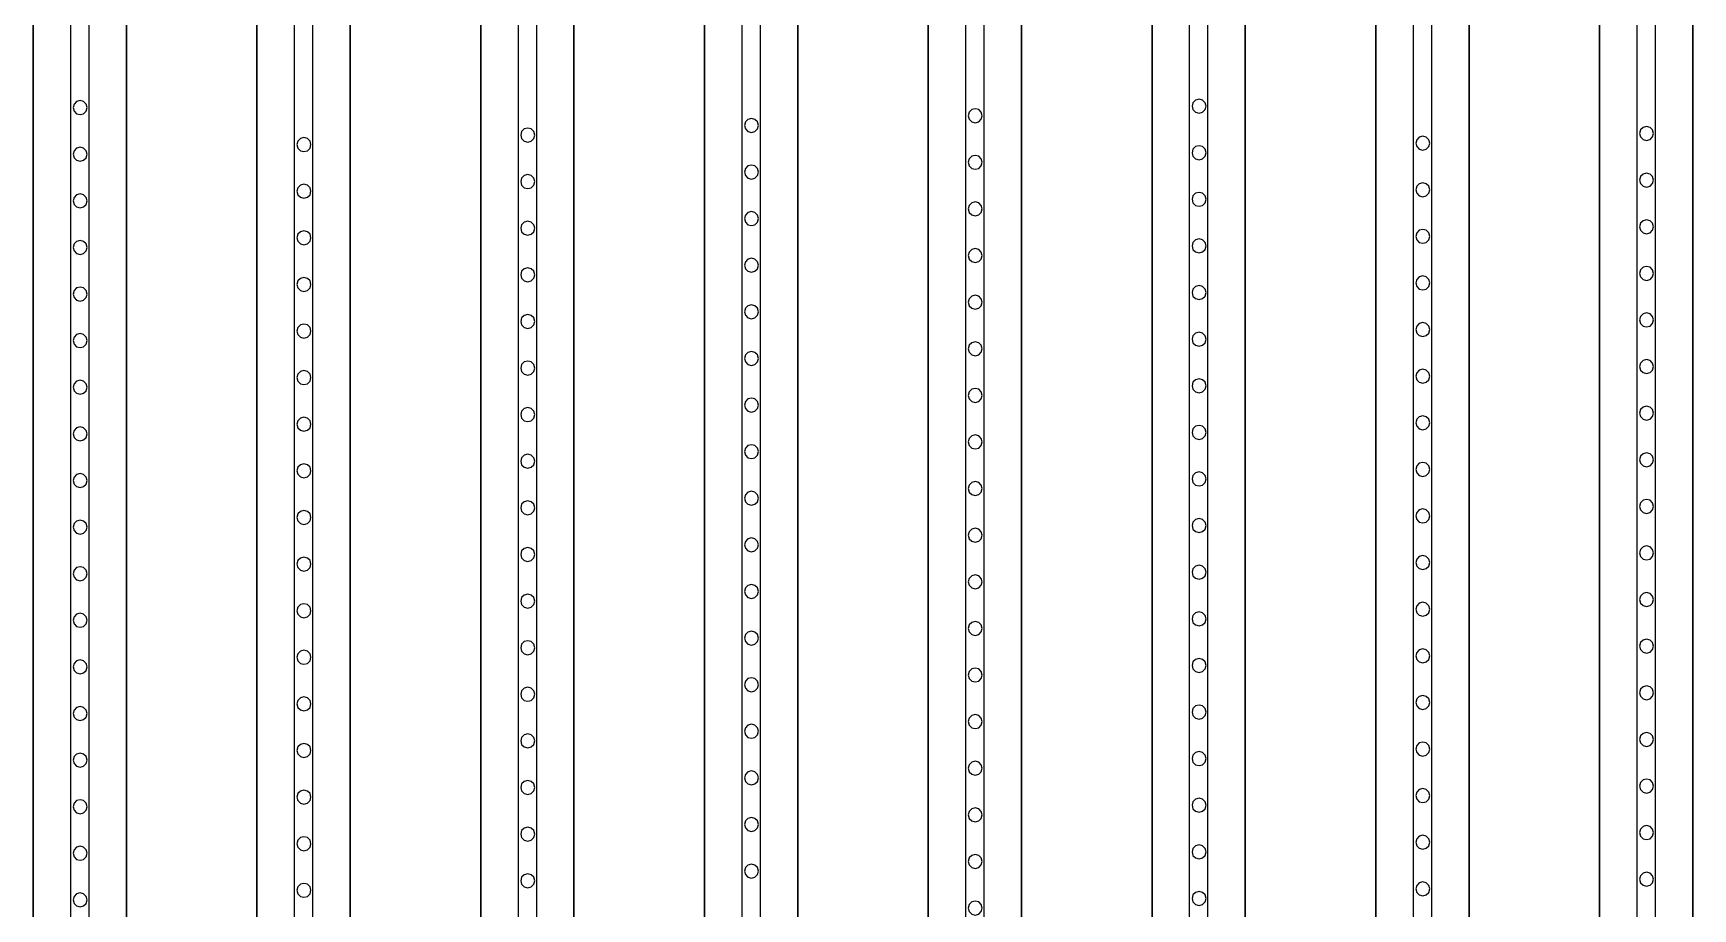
# Model space of a CAD drawing. Header units: metres. Extents: x -1550 to 1550, y -904 to 26100.
# Drawn here: x -766 to -588, y 6368.3 to 6462.2 of the extents above; entities that cross this region are included whole.
import ezdxf

# ---------------------------------------------------------------- set-up
doc = ezdxf.new("R2010")
doc.units = ezdxf.units.M
for name, color, linetype in [('Metal', 4, 'CONTINUOUS'), ('pattern_ionp', 7, 'CONTINUOUS'), ('Polyimide', 3, 'CONTINUOUS'), ('Polyimide_Negative', 5, 'CONTINUOUS')]:
    doc.layers.add(name, color=color, linetype=linetype)

msp = doc.modelspace()

# ---------------------------------------------------------------- linework, layer by layer
at = {"layer": 'Metal'}
for points in [[(-762, 11993.5), (-762, 6202.79)], [(-760, 6202.79), (-760, 11993.5)], [(-738, 11993.5), (-738, 5948.82)], [(-736, 5948.82), (-736, 11993.5)], [(-714, 11993.5), (-714, 5694.85)], [(-712, 5694.85), (-712, 11993.5)], [(-690, 11993.5), (-690, 5440.88)], [(-688, 5440.88), (-688, 11993.5)], [(-666, 11993.5), (-666, 5186.91)], [(-664, 5186.91), (-664, 11993.5)], [(-640, 4932.94), (-640, 11993.5), (-642, 11993.5), (-642, 11993.5), (-642, 4932.94)], [(-616, 4678.98), (-616, 11993.5), (-618, 11993.5), (-618, 11993.5), (-618, 4678.98)], [(-592, 4425.01), (-592, 11993.5), (-594, 11993.5), (-594, 11993.5), (-594, 4425.01)]]:
    msp.add_lwpolyline(points, dxfattribs=at)
at = {"layer": 'pattern_ionp'}
for points in [[(-760.21, 6454.23), (-760.31, 6454.6), (-760.59, 6454.88), (-760.96, 6454.98), (-761.34, 6454.88), (-761.61, 6454.6), (-761.71, 6454.23), (-761.61, 6453.85), (-761.34, 6453.58), (-760.96, 6453.48), (-760.59, 6453.58), (-760.31, 6453.85), (-760.21, 6454.23)], [(-640.21, 6454.39), (-640.31, 6454.76), (-640.59, 6455.04), (-640.96, 6455.14), (-641.34, 6455.04), (-641.61, 6454.76), (-641.71, 6454.39), (-641.61, 6454.01), (-641.34, 6453.74), (-640.96, 6453.64), (-640.59, 6453.74), (-640.31, 6454.01), (-640.21, 6454.39)], [(-688.21, 6452.32), (-688.31, 6452.7), (-688.59, 6452.97), (-688.96, 6453.07), (-689.34, 6452.97), (-689.61, 6452.7), (-689.71, 6452.32), (-689.61, 6451.95), (-689.34, 6451.67), (-688.96, 6451.57), (-688.59, 6451.67), (-688.31, 6451.95), (-688.21, 6452.32)], [(-664.21, 6453.36), (-664.31, 6453.73), (-664.59, 6454.01), (-664.96, 6454.11), (-665.34, 6454.01), (-665.61, 6453.73), (-665.71, 6453.36), (-665.61, 6452.98), (-665.34, 6452.71), (-664.96, 6452.61), (-664.59, 6452.71), (-664.31, 6452.98), (-664.21, 6453.36)], [(-736.21, 6450.26), (-736.31, 6450.64), (-736.59, 6450.91), (-736.96, 6451.01), (-737.34, 6450.91), (-737.61, 6450.64), (-737.71, 6450.26), (-737.61, 6449.89), (-737.34, 6449.61), (-736.96, 6449.51), (-736.59, 6449.61), (-736.31, 6449.89), (-736.21, 6450.26)], [(-712.21, 6451.29), (-712.31, 6451.67), (-712.59, 6451.94), (-712.96, 6452.04), (-713.34, 6451.94), (-713.61, 6451.67), (-713.71, 6451.29), (-713.61, 6450.92), (-713.34, 6450.64), (-712.96, 6450.54), (-712.59, 6450.64), (-712.31, 6450.92), (-712.21, 6451.29)], [(-616.21, 6450.42), (-616.31, 6450.79), (-616.59, 6451.07), (-616.96, 6451.17), (-617.34, 6451.07), (-617.61, 6450.79), (-617.71, 6450.42), (-617.61, 6450.04), (-617.34, 6449.77), (-616.96, 6449.67), (-616.59, 6449.77), (-616.31, 6450.04), (-616.21, 6450.42)], [(-592.21, 6451.45), (-592.31, 6451.83), (-592.59, 6452.1), (-592.96, 6452.2), (-593.34, 6452.1), (-593.61, 6451.83), (-593.71, 6451.45), (-593.61, 6451.08), (-593.34, 6450.8), (-592.96, 6450.7), (-592.59, 6450.8), (-592.31, 6451.08), (-592.21, 6451.45)], [(-760.21, 6449.23), (-760.31, 6449.6), (-760.59, 6449.88), (-760.96, 6449.98), (-761.34, 6449.88), (-761.61, 6449.6), (-761.71, 6449.23), (-761.61, 6448.85), (-761.34, 6448.58), (-760.96, 6448.48), (-760.59, 6448.58), (-760.31, 6448.85), (-760.21, 6449.23)], [(-664.21, 6448.36), (-664.31, 6448.73), (-664.59, 6449.01), (-664.96, 6449.11), (-665.34, 6449.01), (-665.61, 6448.73), (-665.71, 6448.36), (-665.61, 6447.98), (-665.34, 6447.71), (-664.96, 6447.61), (-664.59, 6447.71), (-664.31, 6447.98), (-664.21, 6448.36)], [(-640.21, 6449.39), (-640.31, 6449.76), (-640.59, 6450.04), (-640.96, 6450.14), (-641.34, 6450.04), (-641.61, 6449.76), (-641.71, 6449.39), (-641.61, 6449.01), (-641.34, 6448.74), (-640.96, 6448.64), (-640.59, 6448.74), (-640.31, 6449.01), (-640.21, 6449.39)], [(-688.21, 6447.32), (-688.31, 6447.7), (-688.59, 6447.97), (-688.96, 6448.07), (-689.34, 6447.97), (-689.61, 6447.7), (-689.71, 6447.32), (-689.61, 6446.95), (-689.34, 6446.67), (-688.96, 6446.57), (-688.59, 6446.67), (-688.31, 6446.95), (-688.21, 6447.32)], [(-592.21, 6446.45), (-592.31, 6446.83), (-592.59, 6447.1), (-592.96, 6447.2), (-593.34, 6447.1), (-593.61, 6446.83), (-593.71, 6446.45), (-593.61, 6446.08), (-593.34, 6445.8), (-592.96, 6445.7), (-592.59, 6445.8), (-592.31, 6446.08), (-592.21, 6446.45)], [(-736.21, 6445.26), (-736.31, 6445.64), (-736.59, 6445.91), (-736.96, 6446.01), (-737.34, 6445.91), (-737.61, 6445.64), (-737.71, 6445.26), (-737.61, 6444.89), (-737.34, 6444.61), (-736.96, 6444.51), (-736.59, 6444.61), (-736.31, 6444.89), (-736.21, 6445.26)], [(-712.21, 6446.29), (-712.31, 6446.67), (-712.59, 6446.94), (-712.96, 6447.04), (-713.34, 6446.94), (-713.61, 6446.67), (-713.71, 6446.29), (-713.61, 6445.92), (-713.34, 6445.64), (-712.96, 6445.54), (-712.59, 6445.64), (-712.31, 6445.92), (-712.21, 6446.29)], [(-616.21, 6445.42), (-616.31, 6445.79), (-616.59, 6446.07), (-616.96, 6446.17), (-617.34, 6446.07), (-617.61, 6445.79), (-617.71, 6445.42), (-617.61, 6445.04), (-617.34, 6444.77), (-616.96, 6444.67), (-616.59, 6444.77), (-616.31, 6445.04), (-616.21, 6445.42)], [(-760.21, 6444.23), (-760.31, 6444.6), (-760.59, 6444.88), (-760.96, 6444.98), (-761.34, 6444.88), (-761.61, 6444.6), (-761.71, 6444.23), (-761.61, 6443.85), (-761.34, 6443.58), (-760.96, 6443.48), (-760.59, 6443.58), (-760.31, 6443.85), (-760.21, 6444.23)], [(-664.21, 6443.36), (-664.31, 6443.73), (-664.59, 6444.01), (-664.96, 6444.11), (-665.34, 6444.01), (-665.61, 6443.73), (-665.71, 6443.36), (-665.61, 6442.98), (-665.34, 6442.71), (-664.96, 6442.61), (-664.59, 6442.71), (-664.31, 6442.98), (-664.21, 6443.36)], [(-640.21, 6444.39), (-640.31, 6444.76), (-640.59, 6445.04), (-640.96, 6445.14), (-641.34, 6445.04), (-641.61, 6444.76), (-641.71, 6444.39), (-641.61, 6444.01), (-641.34, 6443.74), (-640.96, 6443.64), (-640.59, 6443.74), (-640.31, 6444.01), (-640.21, 6444.39)], [(-712.21, 6441.29), (-712.31, 6441.67), (-712.59, 6441.94), (-712.96, 6442.04), (-713.34, 6441.94), (-713.61, 6441.67), (-713.71, 6441.29), (-713.61, 6440.92), (-713.34, 6440.64), (-712.96, 6440.54), (-712.59, 6440.64), (-712.31, 6440.92), (-712.21, 6441.29)], [(-688.21, 6442.32), (-688.31, 6442.7), (-688.59, 6442.97), (-688.96, 6443.07), (-689.34, 6442.97), (-689.61, 6442.7), (-689.71, 6442.32), (-689.61, 6441.95), (-689.34, 6441.67), (-688.96, 6441.57), (-688.59, 6441.67), (-688.31, 6441.95), (-688.21, 6442.32)], [(-592.21, 6441.45), (-592.31, 6441.83), (-592.59, 6442.1), (-592.96, 6442.2), (-593.34, 6442.1), (-593.61, 6441.83), (-593.71, 6441.45), (-593.61, 6441.08), (-593.34, 6440.8), (-592.96, 6440.7), (-592.59, 6440.8), (-592.31, 6441.08), (-592.21, 6441.45)], [(-736.21, 6440.26), (-736.31, 6440.64), (-736.59, 6440.91), (-736.96, 6441.01), (-737.34, 6440.91), (-737.61, 6440.64), (-737.71, 6440.26), (-737.61, 6439.89), (-737.34, 6439.61), (-736.96, 6439.51), (-736.59, 6439.61), (-736.31, 6439.89), (-736.21, 6440.26)], [(-640.21, 6439.39), (-640.31, 6439.76), (-640.59, 6440.04), (-640.96, 6440.14), (-641.34, 6440.04), (-641.61, 6439.76), (-641.71, 6439.39), (-641.61, 6439.01), (-641.34, 6438.74), (-640.96, 6438.64), (-640.59, 6438.74), (-640.31, 6439.01), (-640.21, 6439.39)], [(-616.21, 6440.42), (-616.31, 6440.79), (-616.59, 6441.07), (-616.96, 6441.17), (-617.34, 6441.07), (-617.61, 6440.79), (-617.71, 6440.42), (-617.61, 6440.04), (-617.34, 6439.77), (-616.96, 6439.67), (-616.59, 6439.77), (-616.31, 6440.04), (-616.21, 6440.42)], [(-760.21, 6439.23), (-760.31, 6439.6), (-760.59, 6439.88), (-760.96, 6439.98), (-761.34, 6439.88), (-761.61, 6439.6), (-761.71, 6439.23), (-761.61, 6438.85), (-761.34, 6438.58), (-760.96, 6438.48), (-760.59, 6438.58), (-760.31, 6438.85), (-760.21, 6439.23)], [(-664.21, 6438.36), (-664.31, 6438.73), (-664.59, 6439.01), (-664.96, 6439.11), (-665.34, 6439.01), (-665.61, 6438.73), (-665.71, 6438.36), (-665.61, 6437.98), (-665.34, 6437.71), (-664.96, 6437.61), (-664.59, 6437.71), (-664.31, 6437.98), (-664.21, 6438.36)], [(-712.21, 6436.29), (-712.31, 6436.67), (-712.59, 6436.94), (-712.96, 6437.04), (-713.34, 6436.94), (-713.61, 6436.67), (-713.71, 6436.29), (-713.61, 6435.92), (-713.34, 6435.64), (-712.96, 6435.54), (-712.59, 6435.64), (-712.31, 6435.92), (-712.21, 6436.29)], [(-688.21, 6437.32), (-688.31, 6437.7), (-688.59, 6437.97), (-688.96, 6438.07), (-689.34, 6437.97), (-689.61, 6437.7), (-689.71, 6437.32), (-689.61, 6436.95), (-689.34, 6436.67), (-688.96, 6436.57), (-688.59, 6436.67), (-688.31, 6436.95), (-688.21, 6437.32)], [(-592.21, 6436.45), (-592.31, 6436.83), (-592.59, 6437.1), (-592.96, 6437.2), (-593.34, 6437.1), (-593.61, 6436.83), (-593.71, 6436.45), (-593.61, 6436.08), (-593.34, 6435.8), (-592.96, 6435.7), (-592.59, 6435.8), (-592.31, 6436.08), (-592.21, 6436.45)], [(-760.21, 6434.23), (-760.31, 6434.6), (-760.59, 6434.88), (-760.96, 6434.98), (-761.34, 6434.88), (-761.61, 6434.6), (-761.71, 6434.23), (-761.61, 6433.85), (-761.34, 6433.58), (-760.96, 6433.48), (-760.59, 6433.58), (-760.31, 6433.85), (-760.21, 6434.23)], [(-736.21, 6435.26), (-736.31, 6435.64), (-736.59, 6435.91), (-736.96, 6436.01), (-737.34, 6435.91), (-737.61, 6435.64), (-737.71, 6435.26), (-737.61, 6434.89), (-737.34, 6434.61), (-736.96, 6434.51), (-736.59, 6434.61), (-736.31, 6434.89), (-736.21, 6435.26)], [(-640.21, 6434.39), (-640.31, 6434.76), (-640.59, 6435.04), (-640.96, 6435.14), (-641.34, 6435.04), (-641.61, 6434.76), (-641.71, 6434.39), (-641.61, 6434.01), (-641.34, 6433.74), (-640.96, 6433.64), (-640.59, 6433.74), (-640.31, 6434.01), (-640.21, 6434.39)], [(-616.21, 6435.42), (-616.31, 6435.79), (-616.59, 6436.07), (-616.96, 6436.17), (-617.34, 6436.07), (-617.61, 6435.79), (-617.71, 6435.42), (-617.61, 6435.04), (-617.34, 6434.77), (-616.96, 6434.67), (-616.59, 6434.77), (-616.31, 6435.04), (-616.21, 6435.42)], [(-688.21, 6432.32), (-688.31, 6432.7), (-688.59, 6432.97), (-688.96, 6433.07), (-689.34, 6432.97), (-689.61, 6432.7), (-689.71, 6432.32), (-689.61, 6431.95), (-689.34, 6431.67), (-688.96, 6431.57), (-688.59, 6431.67), (-688.31, 6431.95), (-688.21, 6432.32)], [(-664.21, 6433.36), (-664.31, 6433.73), (-664.59, 6434.01), (-664.96, 6434.11), (-665.34, 6434.01), (-665.61, 6433.73), (-665.71, 6433.36), (-665.61, 6432.98), (-665.34, 6432.71), (-664.96, 6432.61), (-664.59, 6432.71), (-664.31, 6432.98), (-664.21, 6433.36)], [(-712.21, 6431.29), (-712.31, 6431.67), (-712.59, 6431.94), (-712.96, 6432.04), (-713.34, 6431.94), (-713.61, 6431.67), (-713.71, 6431.29), (-713.61, 6430.92), (-713.34, 6430.64), (-712.96, 6430.54), (-712.59, 6430.64), (-712.31, 6430.92), (-712.21, 6431.29)], [(-616.21, 6430.42), (-616.31, 6430.79), (-616.59, 6431.07), (-616.96, 6431.17), (-617.34, 6431.07), (-617.61, 6430.79), (-617.71, 6430.42), (-617.61, 6430.04), (-617.34, 6429.77), (-616.96, 6429.67), (-616.59, 6429.77), (-616.31, 6430.04), (-616.21, 6430.42)], [(-592.21, 6431.45), (-592.31, 6431.83), (-592.59, 6432.1), (-592.96, 6432.2), (-593.34, 6432.1), (-593.61, 6431.83), (-593.71, 6431.45), (-593.61, 6431.08), (-593.34, 6430.8), (-592.96, 6430.7), (-592.59, 6430.8), (-592.31, 6431.08), (-592.21, 6431.45)], [(-760.21, 6429.23), (-760.31, 6429.6), (-760.59, 6429.88), (-760.96, 6429.98), (-761.34, 6429.88), (-761.61, 6429.6), (-761.71, 6429.23), (-761.61, 6428.85), (-761.34, 6428.58), (-760.96, 6428.48), (-760.59, 6428.58), (-760.31, 6428.85), (-760.21, 6429.23)], [(-736.21, 6430.26), (-736.31, 6430.64), (-736.59, 6430.91), (-736.96, 6431.01), (-737.34, 6430.91), (-737.61, 6430.64), (-737.71, 6430.26), (-737.61, 6429.89), (-737.34, 6429.61), (-736.96, 6429.51), (-736.59, 6429.61), (-736.31, 6429.89), (-736.21, 6430.26)], [(-640.21, 6429.39), (-640.31, 6429.76), (-640.59, 6430.04), (-640.96, 6430.14), (-641.34, 6430.04), (-641.61, 6429.76), (-641.71, 6429.39), (-641.61, 6429.01), (-641.34, 6428.74), (-640.96, 6428.64), (-640.59, 6428.74), (-640.31, 6429.01), (-640.21, 6429.39)], [(-688.21, 6427.32), (-688.31, 6427.7), (-688.59, 6427.97), (-688.96, 6428.07), (-689.34, 6427.97), (-689.61, 6427.7), (-689.71, 6427.32), (-689.61, 6426.95), (-689.34, 6426.67), (-688.96, 6426.57), (-688.59, 6426.67), (-688.31, 6426.95), (-688.21, 6427.32)], [(-664.21, 6428.36), (-664.31, 6428.73), (-664.59, 6429.01), (-664.96, 6429.11), (-665.34, 6429.01), (-665.61, 6428.73), (-665.71, 6428.36), (-665.61, 6427.98), (-665.34, 6427.71), (-664.96, 6427.61), (-664.59, 6427.71), (-664.31, 6427.98), (-664.21, 6428.36)], [(-736.21, 6425.26), (-736.31, 6425.64), (-736.59, 6425.91), (-736.96, 6426.01), (-737.34, 6425.91), (-737.61, 6425.64), (-737.71, 6425.26), (-737.61, 6424.89), (-737.34, 6424.61), (-736.96, 6424.51), (-736.59, 6424.61), (-736.31, 6424.89), (-736.21, 6425.26)], [(-712.21, 6426.29), (-712.31, 6426.67), (-712.59, 6426.94), (-712.96, 6427.04), (-713.34, 6426.94), (-713.61, 6426.67), (-713.71, 6426.29), (-713.61, 6425.92), (-713.34, 6425.64), (-712.96, 6425.54), (-712.59, 6425.64), (-712.31, 6425.92), (-712.21, 6426.29)], [(-616.21, 6425.42), (-616.31, 6425.79), (-616.59, 6426.07), (-616.96, 6426.17), (-617.34, 6426.07), (-617.61, 6425.79), (-617.71, 6425.42), (-617.61, 6425.04), (-617.34, 6424.77), (-616.96, 6424.67), (-616.59, 6424.77), (-616.31, 6425.04), (-616.21, 6425.42)], [(-592.21, 6426.45), (-592.31, 6426.83), (-592.59, 6427.1), (-592.96, 6427.2), (-593.34, 6427.1), (-593.61, 6426.83), (-593.71, 6426.45), (-593.61, 6426.08), (-593.34, 6425.8), (-592.96, 6425.7), (-592.59, 6425.8), (-592.31, 6426.08), (-592.21, 6426.45)], [(-760.21, 6424.23), (-760.31, 6424.6), (-760.59, 6424.88), (-760.96, 6424.98), (-761.34, 6424.88), (-761.61, 6424.6), (-761.71, 6424.23), (-761.61, 6423.85), (-761.34, 6423.58), (-760.96, 6423.48), (-760.59, 6423.58), (-760.31, 6423.85), (-760.21, 6424.23)], [(-664.21, 6423.36), (-664.31, 6423.73), (-664.59, 6424.01), (-664.96, 6424.11), (-665.34, 6424.01), (-665.61, 6423.73), (-665.71, 6423.36), (-665.61, 6422.98), (-665.34, 6422.71), (-664.96, 6422.61), (-664.59, 6422.71), (-664.31, 6422.98), (-664.21, 6423.36)], [(-640.21, 6424.39), (-640.31, 6424.76), (-640.59, 6425.04), (-640.96, 6425.14), (-641.34, 6425.04), (-641.61, 6424.76), (-641.71, 6424.39), (-641.61, 6424.01), (-641.34, 6423.74), (-640.96, 6423.64), (-640.59, 6423.74), (-640.31, 6424.01), (-640.21, 6424.39)], [(-688.21, 6422.32), (-688.31, 6422.7), (-688.59, 6422.97), (-688.96, 6423.07), (-689.34, 6422.97), (-689.61, 6422.7), (-689.71, 6422.32), (-689.61, 6421.95), (-689.34, 6421.67), (-688.96, 6421.57), (-688.59, 6421.67), (-688.31, 6421.95), (-688.21, 6422.32)], [(-736.21, 6420.26), (-736.31, 6420.64), (-736.59, 6420.91), (-736.96, 6421.01), (-737.34, 6420.91), (-737.61, 6420.64), (-737.71, 6420.26), (-737.61, 6419.89), (-737.34, 6419.61), (-736.96, 6419.51), (-736.59, 6419.61), (-736.31, 6419.89), (-736.21, 6420.26)], [(-712.21, 6421.29), (-712.31, 6421.67), (-712.59, 6421.94), (-712.96, 6422.04), (-713.34, 6421.94), (-713.61, 6421.67), (-713.71, 6421.29), (-713.61, 6420.92), (-713.34, 6420.64), (-712.96, 6420.54), (-712.59, 6420.64), (-712.31, 6420.92), (-712.21, 6421.29)], [(-616.21, 6420.42), (-616.31, 6420.79), (-616.59, 6421.07), (-616.96, 6421.17), (-617.34, 6421.07), (-617.61, 6420.79), (-617.71, 6420.42), (-617.61, 6420.04), (-617.34, 6419.77), (-616.96, 6419.67), (-616.59, 6419.77), (-616.31, 6420.04), (-616.21, 6420.42)], [(-592.21, 6421.45), (-592.31, 6421.83), (-592.59, 6422.1), (-592.96, 6422.2), (-593.34, 6422.1), (-593.61, 6421.83), (-593.71, 6421.45), (-593.61, 6421.08), (-593.34, 6420.8), (-592.96, 6420.7), (-592.59, 6420.8), (-592.31, 6421.08), (-592.21, 6421.45)], [(-760.21, 6419.23), (-760.31, 6419.6), (-760.59, 6419.88), (-760.96, 6419.98), (-761.34, 6419.88), (-761.61, 6419.6), (-761.71, 6419.23), (-761.61, 6418.85), (-761.34, 6418.58), (-760.96, 6418.48), (-760.59, 6418.58), (-760.31, 6418.85), (-760.21, 6419.23)], [(-664.21, 6418.36), (-664.31, 6418.73), (-664.59, 6419.01), (-664.96, 6419.11), (-665.34, 6419.01), (-665.61, 6418.73), (-665.71, 6418.36), (-665.61, 6417.98), (-665.34, 6417.71), (-664.96, 6417.61), (-664.59, 6417.71), (-664.31, 6417.98), (-664.21, 6418.36)], [(-640.21, 6419.39), (-640.31, 6419.76), (-640.59, 6420.04), (-640.96, 6420.14), (-641.34, 6420.04), (-641.61, 6419.76), (-641.71, 6419.39), (-641.61, 6419.01), (-641.34, 6418.74), (-640.96, 6418.64), (-640.59, 6418.74), (-640.31, 6419.01), (-640.21, 6419.39)], [(-712.21, 6416.29), (-712.31, 6416.67), (-712.59, 6416.94), (-712.96, 6417.04), (-713.34, 6416.94), (-713.61, 6416.67), (-713.71, 6416.29), (-713.61, 6415.92), (-713.34, 6415.64), (-712.96, 6415.54), (-712.59, 6415.64), (-712.31, 6415.92), (-712.21, 6416.29)], [(-688.21, 6417.32), (-688.31, 6417.7), (-688.59, 6417.97), (-688.96, 6418.07), (-689.34, 6417.97), (-689.61, 6417.7), (-689.71, 6417.32), (-689.61, 6416.95), (-689.34, 6416.67), (-688.96, 6416.57), (-688.59, 6416.67), (-688.31, 6416.95), (-688.21, 6417.32)], [(-592.21, 6416.45), (-592.31, 6416.83), (-592.59, 6417.1), (-592.96, 6417.2), (-593.34, 6417.1), (-593.61, 6416.83), (-593.71, 6416.45), (-593.61, 6416.08), (-593.34, 6415.8), (-592.96, 6415.7), (-592.59, 6415.8), (-592.31, 6416.08), (-592.21, 6416.45)], [(-736.21, 6415.26), (-736.31, 6415.64), (-736.59, 6415.91), (-736.96, 6416.01), (-737.34, 6415.91), (-737.61, 6415.64), (-737.71, 6415.26), (-737.61, 6414.89), (-737.34, 6414.61), (-736.96, 6414.51), (-736.59, 6414.61), (-736.31, 6414.89), (-736.21, 6415.26)], [(-640.21, 6414.39), (-640.31, 6414.76), (-640.59, 6415.04), (-640.96, 6415.14), (-641.34, 6415.04), (-641.61, 6414.76), (-641.71, 6414.39), (-641.61, 6414.01), (-641.34, 6413.74), (-640.96, 6413.64), (-640.59, 6413.74), (-640.31, 6414.01), (-640.21, 6414.39)], [(-616.21, 6415.42), (-616.31, 6415.79), (-616.59, 6416.07), (-616.96, 6416.17), (-617.34, 6416.07), (-617.61, 6415.79), (-617.71, 6415.42), (-617.61, 6415.04), (-617.34, 6414.77), (-616.96, 6414.67), (-616.59, 6414.77), (-616.31, 6415.04), (-616.21, 6415.42)], [(-760.21, 6414.23), (-760.31, 6414.6), (-760.59, 6414.88), (-760.96, 6414.98), (-761.34, 6414.88), (-761.61, 6414.6), (-761.71, 6414.23), (-761.61, 6413.85), (-761.34, 6413.58), (-760.96, 6413.48), (-760.59, 6413.58), (-760.31, 6413.85), (-760.21, 6414.23)], [(-664.21, 6413.36), (-664.31, 6413.73), (-664.59, 6414.01), (-664.96, 6414.11), (-665.34, 6414.01), (-665.61, 6413.73), (-665.71, 6413.36), (-665.61, 6412.98), (-665.34, 6412.71), (-664.96, 6412.61), (-664.59, 6412.71), (-664.31, 6412.98), (-664.21, 6413.36)], [(-712.21, 6411.29), (-712.31, 6411.67), (-712.59, 6411.94), (-712.96, 6412.04), (-713.34, 6411.94), (-713.61, 6411.67), (-713.71, 6411.29), (-713.61, 6410.92), (-713.34, 6410.64), (-712.96, 6410.54), (-712.59, 6410.64), (-712.31, 6410.92), (-712.21, 6411.29)], [(-688.21, 6412.32), (-688.31, 6412.7), (-688.59, 6412.97), (-688.96, 6413.07), (-689.34, 6412.97), (-689.61, 6412.7), (-689.71, 6412.32), (-689.61, 6411.95), (-689.34, 6411.67), (-688.96, 6411.57), (-688.59, 6411.67), (-688.31, 6411.95), (-688.21, 6412.32)], [(-592.21, 6411.45), (-592.31, 6411.83), (-592.59, 6412.1), (-592.96, 6412.2), (-593.34, 6412.1), (-593.61, 6411.83), (-593.71, 6411.45), (-593.61, 6411.08), (-593.34, 6410.8), (-592.96, 6410.7), (-592.59, 6410.8), (-592.31, 6411.08), (-592.21, 6411.45)], [(-760.21, 6409.23), (-760.31, 6409.6), (-760.59, 6409.88), (-760.96, 6409.98), (-761.34, 6409.88), (-761.61, 6409.6), (-761.71, 6409.23), (-761.61, 6408.85), (-761.34, 6408.58), (-760.96, 6408.48), (-760.59, 6408.58), (-760.31, 6408.85), (-760.21, 6409.23)], [(-736.21, 6410.26), (-736.31, 6410.64), (-736.59, 6410.91), (-736.96, 6411.01), (-737.34, 6410.91), (-737.61, 6410.64), (-737.71, 6410.26), (-737.61, 6409.89), (-737.34, 6409.61), (-736.96, 6409.51), (-736.59, 6409.61), (-736.31, 6409.89), (-736.21, 6410.26)], [(-640.21, 6409.39), (-640.31, 6409.76), (-640.59, 6410.04), (-640.96, 6410.14), (-641.34, 6410.04), (-641.61, 6409.76), (-641.71, 6409.39), (-641.61, 6409.01), (-641.34, 6408.74), (-640.96, 6408.64), (-640.59, 6408.74), (-640.31, 6409.01), (-640.21, 6409.39)], [(-616.21, 6410.42), (-616.31, 6410.79), (-616.59, 6411.07), (-616.96, 6411.17), (-617.34, 6411.07), (-617.61, 6410.79), (-617.71, 6410.42), (-617.61, 6410.04), (-617.34, 6409.77), (-616.96, 6409.67), (-616.59, 6409.77), (-616.31, 6410.04), (-616.21, 6410.42)], [(-688.21, 6407.32), (-688.31, 6407.7), (-688.59, 6407.97), (-688.96, 6408.07), (-689.34, 6407.97), (-689.61, 6407.7), (-689.71, 6407.32), (-689.61, 6406.95), (-689.34, 6406.67), (-688.96, 6406.57), (-688.59, 6406.67), (-688.31, 6406.95), (-688.21, 6407.32)], [(-664.21, 6408.36), (-664.31, 6408.73), (-664.59, 6409.01), (-664.96, 6409.11), (-665.34, 6409.01), (-665.61, 6408.73), (-665.71, 6408.36), (-665.61, 6407.98), (-665.34, 6407.71), (-664.96, 6407.61), (-664.59, 6407.71), (-664.31, 6407.98), (-664.21, 6408.36)], [(-712.21, 6406.29), (-712.31, 6406.67), (-712.59, 6406.94), (-712.96, 6407.04), (-713.34, 6406.94), (-713.61, 6406.67), (-713.71, 6406.29), (-713.61, 6405.92), (-713.34, 6405.64), (-712.96, 6405.54), (-712.59, 6405.64), (-712.31, 6405.92), (-712.21, 6406.29)], [(-592.21, 6406.45), (-592.31, 6406.83), (-592.59, 6407.1), (-592.96, 6407.2), (-593.34, 6407.1), (-593.61, 6406.83), (-593.71, 6406.45), (-593.61, 6406.08), (-593.34, 6405.8), (-592.96, 6405.7), (-592.59, 6405.8), (-592.31, 6406.08), (-592.21, 6406.45)], [(-760.21, 6404.23), (-760.31, 6404.6), (-760.59, 6404.88), (-760.96, 6404.98), (-761.34, 6404.88), (-761.61, 6404.6), (-761.71, 6404.23), (-761.61, 6403.85), (-761.34, 6403.58), (-760.96, 6403.48), (-760.59, 6403.58), (-760.31, 6403.85), (-760.21, 6404.23)], [(-736.21, 6405.26), (-736.31, 6405.64), (-736.59, 6405.91), (-736.96, 6406.01), (-737.34, 6405.91), (-737.61, 6405.64), (-737.71, 6405.26), (-737.61, 6404.89), (-737.34, 6404.61), (-736.96, 6404.51), (-736.59, 6404.61), (-736.31, 6404.89), (-736.21, 6405.26)], [(-640.21, 6404.39), (-640.31, 6404.76), (-640.59, 6405.04), (-640.96, 6405.14), (-641.34, 6405.04), (-641.61, 6404.76), (-641.71, 6404.39), (-641.61, 6404.01), (-641.34, 6403.74), (-640.96, 6403.64), (-640.59, 6403.74), (-640.31, 6404.01), (-640.21, 6404.39)], [(-616.21, 6405.42), (-616.31, 6405.79), (-616.59, 6406.07), (-616.96, 6406.17), (-617.34, 6406.07), (-617.61, 6405.79), (-617.71, 6405.42), (-617.61, 6405.04), (-617.34, 6404.77), (-616.96, 6404.67), (-616.59, 6404.77), (-616.31, 6405.04), (-616.21, 6405.42)], [(-688.21, 6402.32), (-688.31, 6402.7), (-688.59, 6402.97), (-688.96, 6403.07), (-689.34, 6402.97), (-689.61, 6402.7), (-689.71, 6402.32), (-689.61, 6401.95), (-689.34, 6401.67), (-688.96, 6401.57), (-688.59, 6401.67), (-688.31, 6401.95), (-688.21, 6402.32)], [(-664.21, 6403.36), (-664.31, 6403.73), (-664.59, 6404.01), (-664.96, 6404.11), (-665.34, 6404.01), (-665.61, 6403.73), (-665.71, 6403.36), (-665.61, 6402.98), (-665.34, 6402.71), (-664.96, 6402.61), (-664.59, 6402.71), (-664.31, 6402.98), (-664.21, 6403.36)], [(-736.21, 6400.26), (-736.31, 6400.64), (-736.59, 6400.91), (-736.96, 6401.01), (-737.34, 6400.91), (-737.61, 6400.64), (-737.71, 6400.26), (-737.61, 6399.89), (-737.34, 6399.61), (-736.96, 6399.51), (-736.59, 6399.61), (-736.31, 6399.89), (-736.21, 6400.26)], [(-712.21, 6401.29), (-712.31, 6401.67), (-712.59, 6401.94), (-712.96, 6402.04), (-713.34, 6401.94), (-713.61, 6401.67), (-713.71, 6401.29), (-713.61, 6400.92), (-713.34, 6400.64), (-712.96, 6400.54), (-712.59, 6400.64), (-712.31, 6400.92), (-712.21, 6401.29)], [(-616.21, 6400.42), (-616.31, 6400.79), (-616.59, 6401.07), (-616.96, 6401.17), (-617.34, 6401.07), (-617.61, 6400.79), (-617.71, 6400.42), (-617.61, 6400.04), (-617.34, 6399.77), (-616.96, 6399.67), (-616.59, 6399.77), (-616.31, 6400.04), (-616.21, 6400.42)], [(-592.21, 6401.45), (-592.31, 6401.83), (-592.59, 6402.1), (-592.96, 6402.2), (-593.34, 6402.1), (-593.61, 6401.83), (-593.71, 6401.45), (-593.61, 6401.08), (-593.34, 6400.8), (-592.96, 6400.7), (-592.59, 6400.8), (-592.31, 6401.08), (-592.21, 6401.45)], [(-760.21, 6399.23), (-760.31, 6399.6), (-760.59, 6399.88), (-760.96, 6399.98), (-761.34, 6399.88), (-761.61, 6399.6), (-761.71, 6399.23), (-761.61, 6398.85), (-761.34, 6398.58), (-760.96, 6398.48), (-760.59, 6398.58), (-760.31, 6398.85), (-760.21, 6399.23)], [(-664.21, 6398.36), (-664.31, 6398.73), (-664.59, 6399.01), (-664.96, 6399.11), (-665.34, 6399.01), (-665.61, 6398.73), (-665.71, 6398.36), (-665.61, 6397.98), (-665.34, 6397.71), (-664.96, 6397.61), (-664.59, 6397.71), (-664.31, 6397.98), (-664.21, 6398.36)], [(-640.21, 6399.39), (-640.31, 6399.76), (-640.59, 6400.04), (-640.96, 6400.14), (-641.34, 6400.04), (-641.61, 6399.76), (-641.71, 6399.39), (-641.61, 6399.01), (-641.34, 6398.74), (-640.96, 6398.64), (-640.59, 6398.74), (-640.31, 6399.01), (-640.21, 6399.39)], [(-688.21, 6397.32), (-688.31, 6397.7), (-688.59, 6397.97), (-688.96, 6398.07), (-689.34, 6397.97), (-689.61, 6397.7), (-689.71, 6397.32), (-689.61, 6396.95), (-689.34, 6396.67), (-688.96, 6396.57), (-688.59, 6396.67), (-688.31, 6396.95), (-688.21, 6397.32)], [(-736.21, 6395.26), (-736.31, 6395.64), (-736.59, 6395.91), (-736.96, 6396.01), (-737.34, 6395.91), (-737.61, 6395.64), (-737.71, 6395.26), (-737.61, 6394.89), (-737.34, 6394.61), (-736.96, 6394.51), (-736.59, 6394.61), (-736.31, 6394.89), (-736.21, 6395.26)], [(-712.21, 6396.29), (-712.31, 6396.67), (-712.59, 6396.94), (-712.96, 6397.04), (-713.34, 6396.94), (-713.61, 6396.67), (-713.71, 6396.29), (-713.61, 6395.92), (-713.34, 6395.64), (-712.96, 6395.54), (-712.59, 6395.64), (-712.31, 6395.92), (-712.21, 6396.29)], [(-616.21, 6395.42), (-616.31, 6395.79), (-616.59, 6396.07), (-616.96, 6396.17), (-617.34, 6396.07), (-617.61, 6395.79), (-617.71, 6395.42), (-617.61, 6395.04), (-617.34, 6394.77), (-616.96, 6394.67), (-616.59, 6394.77), (-616.31, 6395.04), (-616.21, 6395.42)], [(-592.21, 6396.45), (-592.31, 6396.83), (-592.59, 6397.1), (-592.96, 6397.2), (-593.34, 6397.1), (-593.61, 6396.83), (-593.71, 6396.45), (-593.61, 6396.08), (-593.34, 6395.8), (-592.96, 6395.7), (-592.59, 6395.8), (-592.31, 6396.08), (-592.21, 6396.45)], [(-760.21, 6394.23), (-760.31, 6394.6), (-760.59, 6394.88), (-760.96, 6394.98), (-761.34, 6394.88), (-761.61, 6394.6), (-761.71, 6394.23), (-761.61, 6393.85), (-761.34, 6393.58), (-760.96, 6393.48), (-760.59, 6393.58), (-760.31, 6393.85), (-760.21, 6394.23)], [(-664.21, 6393.36), (-664.31, 6393.73), (-664.59, 6394.01), (-664.96, 6394.11), (-665.34, 6394.01), (-665.61, 6393.73), (-665.71, 6393.36), (-665.61, 6392.98), (-665.34, 6392.71), (-664.96, 6392.61), (-664.59, 6392.71), (-664.31, 6392.98), (-664.21, 6393.36)], [(-640.21, 6394.39), (-640.31, 6394.76), (-640.59, 6395.04), (-640.96, 6395.14), (-641.34, 6395.04), (-641.61, 6394.76), (-641.71, 6394.39), (-641.61, 6394.01), (-641.34, 6393.74), (-640.96, 6393.64), (-640.59, 6393.74), (-640.31, 6394.01), (-640.21, 6394.39)], [(-712.21, 6391.29), (-712.31, 6391.67), (-712.59, 6391.94), (-712.96, 6392.04), (-713.34, 6391.94), (-713.61, 6391.67), (-713.71, 6391.29), (-713.61, 6390.92), (-713.34, 6390.64), (-712.96, 6390.54), (-712.59, 6390.64), (-712.31, 6390.92), (-712.21, 6391.29)], [(-688.21, 6392.32), (-688.31, 6392.7), (-688.59, 6392.97), (-688.96, 6393.07), (-689.34, 6392.97), (-689.61, 6392.7), (-689.71, 6392.32), (-689.61, 6391.95), (-689.34, 6391.67), (-688.96, 6391.57), (-688.59, 6391.67), (-688.31, 6391.95), (-688.21, 6392.32)], [(-592.21, 6391.45), (-592.31, 6391.83), (-592.59, 6392.1), (-592.96, 6392.2), (-593.34, 6392.1), (-593.61, 6391.83), (-593.71, 6391.45), (-593.61, 6391.08), (-593.34, 6390.8), (-592.96, 6390.7), (-592.59, 6390.8), (-592.31, 6391.08), (-592.21, 6391.45)], [(-736.21, 6390.26), (-736.31, 6390.64), (-736.59, 6390.91), (-736.96, 6391.01), (-737.34, 6390.91), (-737.61, 6390.64), (-737.71, 6390.26), (-737.61, 6389.89), (-737.34, 6389.61), (-736.96, 6389.51), (-736.59, 6389.61), (-736.31, 6389.89), (-736.21, 6390.26)], [(-616.21, 6390.42), (-616.31, 6390.79), (-616.59, 6391.07), (-616.96, 6391.17), (-617.34, 6391.07), (-617.61, 6390.79), (-617.71, 6390.42), (-617.61, 6390.04), (-617.34, 6389.77), (-616.96, 6389.67), (-616.59, 6389.77), (-616.31, 6390.04), (-616.21, 6390.42)], [(-760.21, 6389.23), (-760.31, 6389.6), (-760.59, 6389.88), (-760.96, 6389.98), (-761.34, 6389.88), (-761.61, 6389.6), (-761.71, 6389.23), (-761.61, 6388.85), (-761.34, 6388.58), (-760.96, 6388.48), (-760.59, 6388.58), (-760.31, 6388.85), (-760.21, 6389.23)], [(-664.21, 6388.36), (-664.31, 6388.73), (-664.59, 6389.01), (-664.96, 6389.11), (-665.34, 6389.01), (-665.61, 6388.73), (-665.71, 6388.36), (-665.61, 6387.98), (-665.34, 6387.71), (-664.96, 6387.61), (-664.59, 6387.71), (-664.31, 6387.98), (-664.21, 6388.36)], [(-640.21, 6389.39), (-640.31, 6389.76), (-640.59, 6390.04), (-640.96, 6390.14), (-641.34, 6390.04), (-641.61, 6389.76), (-641.71, 6389.39), (-641.61, 6389.01), (-641.34, 6388.74), (-640.96, 6388.64), (-640.59, 6388.74), (-640.31, 6389.01), (-640.21, 6389.39)], [(-712.21, 6386.29), (-712.31, 6386.67), (-712.59, 6386.94), (-712.96, 6387.04), (-713.34, 6386.94), (-713.61, 6386.67), (-713.71, 6386.29), (-713.61, 6385.92), (-713.34, 6385.64), (-712.96, 6385.54), (-712.59, 6385.64), (-712.31, 6385.92), (-712.21, 6386.29)], [(-688.21, 6387.32), (-688.31, 6387.7), (-688.59, 6387.97), (-688.96, 6388.07), (-689.34, 6387.97), (-689.61, 6387.7), (-689.71, 6387.32), (-689.61, 6386.95), (-689.34, 6386.67), (-688.96, 6386.57), (-688.59, 6386.67), (-688.31, 6386.95), (-688.21, 6387.32)], [(-592.21, 6386.45), (-592.31, 6386.83), (-592.59, 6387.1), (-592.96, 6387.2), (-593.34, 6387.1), (-593.61, 6386.83), (-593.71, 6386.45), (-593.61, 6386.08), (-593.34, 6385.8), (-592.96, 6385.7), (-592.59, 6385.8), (-592.31, 6386.08), (-592.21, 6386.45)], [(-760.21, 6384.23), (-760.31, 6384.6), (-760.59, 6384.88), (-760.96, 6384.98), (-761.34, 6384.88), (-761.61, 6384.6), (-761.71, 6384.23), (-761.61, 6383.85), (-761.34, 6383.58), (-760.96, 6383.48), (-760.59, 6383.58), (-760.31, 6383.85), (-760.21, 6384.23)], [(-736.21, 6385.26), (-736.31, 6385.64), (-736.59, 6385.91), (-736.96, 6386.01), (-737.34, 6385.91), (-737.61, 6385.64), (-737.71, 6385.26), (-737.61, 6384.89), (-737.34, 6384.61), (-736.96, 6384.51), (-736.59, 6384.61), (-736.31, 6384.89), (-736.21, 6385.26)], [(-640.21, 6384.39), (-640.31, 6384.76), (-640.59, 6385.04), (-640.96, 6385.14), (-641.34, 6385.04), (-641.61, 6384.76), (-641.71, 6384.39), (-641.61, 6384.01), (-641.34, 6383.74), (-640.96, 6383.64), (-640.59, 6383.74), (-640.31, 6384.01), (-640.21, 6384.39)], [(-616.21, 6385.42), (-616.31, 6385.79), (-616.59, 6386.07), (-616.96, 6386.17), (-617.34, 6386.07), (-617.61, 6385.79), (-617.71, 6385.42), (-617.61, 6385.04), (-617.34, 6384.77), (-616.96, 6384.67), (-616.59, 6384.77), (-616.31, 6385.04), (-616.21, 6385.42)], [(-664.21, 6383.36), (-664.31, 6383.73), (-664.59, 6384.01), (-664.96, 6384.11), (-665.34, 6384.01), (-665.61, 6383.73), (-665.71, 6383.36), (-665.61, 6382.98), (-665.34, 6382.71), (-664.96, 6382.61), (-664.59, 6382.71), (-664.31, 6382.98), (-664.21, 6383.36)], [(-712.21, 6381.29), (-712.31, 6381.67), (-712.59, 6381.94), (-712.96, 6382.04), (-713.34, 6381.94), (-713.61, 6381.67), (-713.71, 6381.29), (-713.61, 6380.92), (-713.34, 6380.64), (-712.96, 6380.54), (-712.59, 6380.64), (-712.31, 6380.92), (-712.21, 6381.29)], [(-688.21, 6382.32), (-688.31, 6382.7), (-688.59, 6382.97), (-688.96, 6383.07), (-689.34, 6382.97), (-689.61, 6382.7), (-689.71, 6382.32), (-689.61, 6381.95), (-689.34, 6381.67), (-688.96, 6381.57), (-688.59, 6381.67), (-688.31, 6381.95), (-688.21, 6382.32)], [(-592.21, 6381.45), (-592.31, 6381.83), (-592.59, 6382.1), (-592.96, 6382.2), (-593.34, 6382.1), (-593.61, 6381.83), (-593.71, 6381.45), (-593.61, 6381.08), (-593.34, 6380.8), (-592.96, 6380.7), (-592.59, 6380.8), (-592.31, 6381.08), (-592.21, 6381.45)], [(-760.21, 6379.23), (-760.31, 6379.6), (-760.59, 6379.88), (-760.96, 6379.98), (-761.34, 6379.88), (-761.61, 6379.6), (-761.71, 6379.23), (-761.61, 6378.85), (-761.34, 6378.58), (-760.96, 6378.48), (-760.59, 6378.58), (-760.31, 6378.85), (-760.21, 6379.23)], [(-736.21, 6380.26), (-736.31, 6380.64), (-736.59, 6380.91), (-736.96, 6381.01), (-737.34, 6380.91), (-737.61, 6380.64), (-737.71, 6380.26), (-737.61, 6379.89), (-737.34, 6379.61), (-736.96, 6379.51), (-736.59, 6379.61), (-736.31, 6379.89), (-736.21, 6380.26)], [(-640.21, 6379.39), (-640.31, 6379.76), (-640.59, 6380.04), (-640.96, 6380.14), (-641.34, 6380.04), (-641.61, 6379.76), (-641.71, 6379.39), (-641.61, 6379.01), (-641.34, 6378.74), (-640.96, 6378.64), (-640.59, 6378.74), (-640.31, 6379.01), (-640.21, 6379.39)], [(-616.21, 6380.42), (-616.31, 6380.79), (-616.59, 6381.07), (-616.96, 6381.17), (-617.34, 6381.07), (-617.61, 6380.79), (-617.71, 6380.42), (-617.61, 6380.04), (-617.34, 6379.77), (-616.96, 6379.67), (-616.59, 6379.77), (-616.31, 6380.04), (-616.21, 6380.42)], [(-688.21, 6377.32), (-688.31, 6377.7), (-688.59, 6377.97), (-688.96, 6378.07), (-689.34, 6377.97), (-689.61, 6377.7), (-689.71, 6377.32), (-689.61, 6376.95), (-689.34, 6376.67), (-688.96, 6376.57), (-688.59, 6376.67), (-688.31, 6376.95), (-688.21, 6377.32)], [(-664.21, 6378.36), (-664.31, 6378.73), (-664.59, 6379.01), (-664.96, 6379.11), (-665.34, 6379.01), (-665.61, 6378.73), (-665.71, 6378.36), (-665.61, 6377.98), (-665.34, 6377.71), (-664.96, 6377.61), (-664.59, 6377.71), (-664.31, 6377.98), (-664.21, 6378.36)], [(-736.21, 6375.26), (-736.31, 6375.64), (-736.59, 6375.91), (-736.96, 6376.01), (-737.34, 6375.91), (-737.61, 6375.64), (-737.71, 6375.26), (-737.61, 6374.89), (-737.34, 6374.61), (-736.96, 6374.51), (-736.59, 6374.61), (-736.31, 6374.89), (-736.21, 6375.26)], [(-712.21, 6376.29), (-712.31, 6376.67), (-712.59, 6376.94), (-712.96, 6377.04), (-713.34, 6376.94), (-713.61, 6376.67), (-713.71, 6376.29), (-713.61, 6375.92), (-713.34, 6375.64), (-712.96, 6375.54), (-712.59, 6375.64), (-712.31, 6375.92), (-712.21, 6376.29)], [(-616.21, 6375.42), (-616.31, 6375.79), (-616.59, 6376.07), (-616.96, 6376.17), (-617.34, 6376.07), (-617.61, 6375.79), (-617.71, 6375.42), (-617.61, 6375.04), (-617.34, 6374.77), (-616.96, 6374.67), (-616.59, 6374.77), (-616.31, 6375.04), (-616.21, 6375.42)], [(-592.21, 6376.45), (-592.31, 6376.83), (-592.59, 6377.1), (-592.96, 6377.2), (-593.34, 6377.1), (-593.61, 6376.83), (-593.71, 6376.45), (-593.61, 6376.08), (-593.34, 6375.8), (-592.96, 6375.7), (-592.59, 6375.8), (-592.31, 6376.08), (-592.21, 6376.45)], [(-760.21, 6374.23), (-760.31, 6374.6), (-760.59, 6374.88), (-760.96, 6374.98), (-761.34, 6374.88), (-761.61, 6374.6), (-761.71, 6374.23), (-761.61, 6373.85), (-761.34, 6373.58), (-760.96, 6373.48), (-760.59, 6373.58), (-760.31, 6373.85), (-760.21, 6374.23)], [(-640.21, 6374.39), (-640.31, 6374.76), (-640.59, 6375.04), (-640.96, 6375.14), (-641.34, 6375.04), (-641.61, 6374.76), (-641.71, 6374.39), (-641.61, 6374.01), (-641.34, 6373.74), (-640.96, 6373.64), (-640.59, 6373.74), (-640.31, 6374.01), (-640.21, 6374.39)], [(-688.21, 6372.32), (-688.31, 6372.7), (-688.59, 6372.97), (-688.96, 6373.07), (-689.34, 6372.97), (-689.61, 6372.7), (-689.71, 6372.32), (-689.61, 6371.95), (-689.34, 6371.67), (-688.96, 6371.57), (-688.59, 6371.67), (-688.31, 6371.95), (-688.21, 6372.32)], [(-664.21, 6373.36), (-664.31, 6373.73), (-664.59, 6374.01), (-664.96, 6374.11), (-665.34, 6374.01), (-665.61, 6373.73), (-665.71, 6373.36), (-665.61, 6372.98), (-665.34, 6372.71), (-664.96, 6372.61), (-664.59, 6372.71), (-664.31, 6372.98), (-664.21, 6373.36)], [(-736.21, 6370.26), (-736.31, 6370.64), (-736.59, 6370.91), (-736.96, 6371.01), (-737.34, 6370.91), (-737.61, 6370.64), (-737.71, 6370.26), (-737.61, 6369.89), (-737.34, 6369.61), (-736.96, 6369.51), (-736.59, 6369.61), (-736.31, 6369.89), (-736.21, 6370.26)], [(-712.21, 6371.29), (-712.31, 6371.67), (-712.59, 6371.94), (-712.96, 6372.04), (-713.34, 6371.94), (-713.61, 6371.67), (-713.71, 6371.29), (-713.61, 6370.92), (-713.34, 6370.64), (-712.96, 6370.54), (-712.59, 6370.64), (-712.31, 6370.92), (-712.21, 6371.29)], [(-616.21, 6370.42), (-616.31, 6370.79), (-616.59, 6371.07), (-616.96, 6371.17), (-617.34, 6371.07), (-617.61, 6370.79), (-617.71, 6370.42), (-617.61, 6370.04), (-617.34, 6369.77), (-616.96, 6369.67), (-616.59, 6369.77), (-616.31, 6370.04), (-616.21, 6370.42)], [(-592.21, 6371.45), (-592.31, 6371.83), (-592.59, 6372.1), (-592.96, 6372.2), (-593.34, 6372.1), (-593.61, 6371.83), (-593.71, 6371.45), (-593.61, 6371.08), (-593.34, 6370.8), (-592.96, 6370.7), (-592.59, 6370.8), (-592.31, 6371.08), (-592.21, 6371.45)], [(-760.21, 6369.23), (-760.31, 6369.6), (-760.59, 6369.88), (-760.96, 6369.98), (-761.34, 6369.88), (-761.61, 6369.6), (-761.71, 6369.23), (-761.61, 6368.85), (-761.34, 6368.58), (-760.96, 6368.48), (-760.59, 6368.58), (-760.31, 6368.85), (-760.21, 6369.23)], [(-664.21, 6368.36), (-664.31, 6368.73), (-664.59, 6369.01), (-664.96, 6369.11), (-665.34, 6369.01), (-665.61, 6368.73), (-665.71, 6368.36), (-665.61, 6367.98), (-665.34, 6367.71), (-664.96, 6367.61), (-664.59, 6367.71), (-664.31, 6367.98), (-664.21, 6368.36)], [(-640.21, 6369.39), (-640.31, 6369.76), (-640.59, 6370.04), (-640.96, 6370.14), (-641.34, 6370.04), (-641.61, 6369.76), (-641.71, 6369.39), (-641.61, 6369.01), (-641.34, 6368.74), (-640.96, 6368.64), (-640.59, 6368.74), (-640.31, 6369.01), (-640.21, 6369.39)]]:
    msp.add_lwpolyline(points, close=True, dxfattribs=at)
at = {"layer": 'Polyimide'}
for points in [[(-766, 6206.79), (-766, 11978.5)], [(-756, 11978.5), (-756, 6206.79)], [(-742, 5952.82), (-742, 11978.5)], [(-732, 11978.5), (-732, 5952.82)], [(-718, 5698.85), (-718, 11978.5)], [(-708, 11978.5), (-708, 5698.85)], [(-694, 5444.88), (-694, 11978.5)], [(-684, 11978.5), (-684, 5444.88)], [(-670, 5190.91), (-670, 11978.5)], [(-660, 11978.5), (-660, 5190.91)], [(-646, 4936.94), (-646, 11978.5)], [(-636, 11978.5), (-636, 4936.94)], [(-622, 4682.98), (-622, 11978.5)], [(-612, 11978.5), (-612, 4682.98)], [(-598, 4429.01), (-598, 11978.5)], [(-588, 11978.5), (-588, 4429.01)]]:
    msp.add_lwpolyline(points, dxfattribs=at)
at = {"layer": 'Polyimide_Negative'}
for points in [[(-766, 11978.5), (-766, 6206.79)], [(-756, 6206.79), (-756, 11978.5)], [(-742, 11978.5), (-742, 5952.82)], [(-732, 5952.82), (-732, 11978.5)], [(-718, 11978.5), (-718, 5698.85)], [(-708, 5698.85), (-708, 11978.5)], [(-694, 11978.5), (-694, 5444.88)], [(-684, 5444.88), (-684, 11978.5)], [(-670, 11978.5), (-670, 5190.91)], [(-660, 5190.91), (-660, 11978.5)], [(-646, 11978.5), (-646, 4936.94)], [(-636, 4936.94), (-636, 11978.5)], [(-622, 11978.5), (-622, 4682.98)], [(-612, 4682.98), (-612, 11978.5)], [(-598, 11978.5), (-598, 4429.01)], [(-588, 4429.01), (-588, 11978.5)]]:
    msp.add_lwpolyline(points, dxfattribs=at)

doc.saveas('drawing.dxf')
